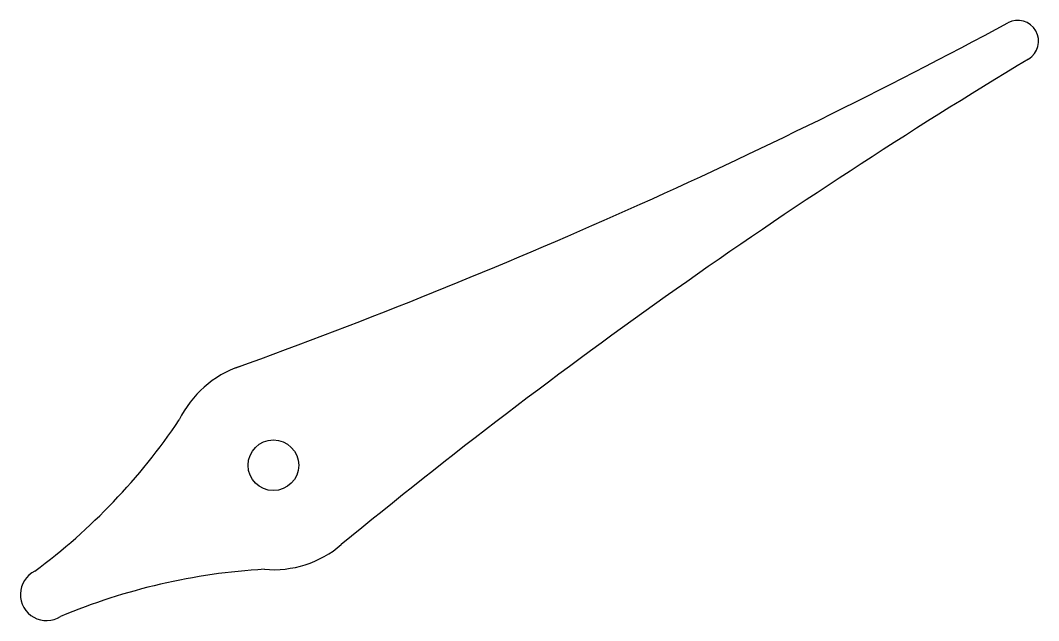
# Model space of a CAD drawing. Header units: millimetres. Extents: x -24.2 to 73.2, y -14.9 to 42.6.
import ezdxf

# ---------------------------------------------------------------- set-up
doc = ezdxf.new("R2010")
doc.units = ezdxf.units.MM
doc.layers.get('0').update_dxf_attribs({"linetype": 'CONTINUOUS'})

msp = doc.modelspace()

# ---------------------------------------------------------------- linework, layer by layer
msp.add_circle((0, 0), 2.425)
for centre, radius, start, end in [((-190.457, 526.628), 550.012, 289.86206, 298.30008), ((71.247, 40.595), 2, -58.95281, 118.30008), ((355.943, -432.337), 550.011, 121.04719, 129.44509), ((0, 0), 10, 108.74965, 154.30853), ((-58.081, 37.365), 59.15, 306.57236, 326.05464), ((0, 0), 10, 265.03861, 310.53915), ((-21.721, -12.376), 2.5, 116.49504, 302.8521), ((2.532, -69.015), 59.15, 93.2925, 112.77478)]:
    msp.add_arc(centre, radius, start, end)

doc.saveas('drawing.dxf')
